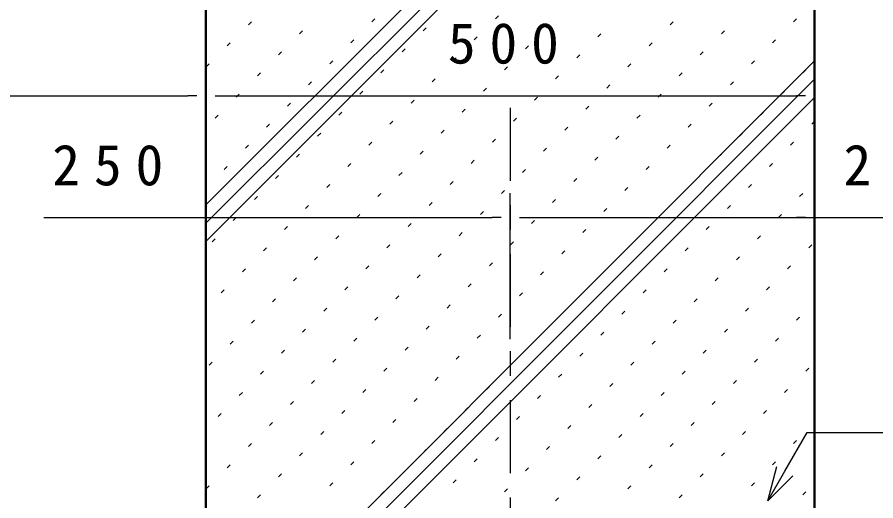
# Model space of a CAD drawing. Units: millimetres on the paper, enlarged 30 times, with parts at other scales. Extents: x -11550 to 0, y -62370 to 8010.
# Drawn here: x -4268 to -3210, y -16119 to -15523 of the extents above; entities that cross this region are included whole.
import ezdxf

# ---------------------------------------------------------------- set-up
doc = ezdxf.new("R2010")
doc.units = ezdxf.units.MM
doc.header["$LTSCALE"] = 30
doc.linetypes.add('USER2', pattern=[6, 3, -1, 1, -1])
doc.layers.add('layer1', color=4, linetype='Continuous', lineweight=25)
doc.styles.add('ＭＳ ゴシック', font='')
doc.styles.get('ＭＳ ゴシック').set_extended_font_data('MS Gothic')

msp = doc.modelspace()

# ---------------------------------------------------------------- linework, layer by layer
at = {"layer": 'layer1', "color": 5, "lineweight": 50}
for p, q in [((-4035, -16275), (-4035, -14655)), ((-3285, -16275), (-3285, -14655))]:
    msp.add_line(p, q, dxfattribs=at)
at = {"layer": 'layer1'}
for p, q in [((-4035, -15754.69), (-3580.31, -15300)), ((-4035, -15777.19), (-3557.81, -15300)), ((-4035, -15799.69), (-3535.31, -15300)), ((-3982.55, -16275), (-3285, -15577.45)), ((-4035, -15770.17), (-4035, -15590.17)), ((-4035, -15770.17), (-4035, -15590.17)), ((-3285, -15770.17), (-3285, -15590.17)), ((-3960.05, -16275), (-3285, -15599.95)), ((-5902.5, -15620.17), (-4057.5, -15620.17)), ((-4046.25, -15620.17), (-4057.5, -15620.17)), ((-4023.75, -15620.17), (-4012.5, -15620.17)), ((-4012.5, -15620.17), (-3307.5, -15620.17)), ((-3937.55, -16275), (-3285, -15622.45)), ((-3296.25, -15620.17), (-3307.5, -15620.17)), ((-4035, -15920.17), (-4035, -15740.17)), ((-3660, -15920.17), (-3660, -15740.17)), ((-3660, -15920.17), (-3660, -15740.17)), ((-3285, -15920.17), (-3285, -15740.17)), ((-4234.86, -15770.17), (-3682.5, -15770.17)), ((-4023.75, -15770.17), (-4012.5, -15770.17)), ((-3671.25, -15770.17), (-3682.5, -15770.17)), ((-3648.75, -15770.17), (-3637.5, -15770.17)), ((-3637.5, -15770.17), (-3101.99, -15770.17)), ((-3296.25, -15770.17), (-3307.5, -15770.17)), ((-3321.7, -16082.77), (-3294.18, -16035.11)), ((-3294.18, -16035.11), (-3165.65, -16035.11)), ((-3342.7, -16119.14), (-3331.44, -16077.14)), ((-3342.7, -16119.14), (-3321.7, -16082.77)), ((-3311.95, -16088.4), (-3342.7, -16119.14))]:
    msp.add_line(p, q, dxfattribs=at)
at = {"layer": 'layer1', "color": 2}
for p, q in [((-3678.37, -15525.35), (-3674.66, -15521.63)), ((-3982.78, -15532.77), (-3979.07, -15529.06)), ((-3830.58, -15529.06), (-3826.86, -15525.35)), ((-3615.26, -15536.48), (-3611.55, -15532.77)), ((-3463.06, -15532.77), (-3459.35, -15529.06)), ((-3310.85, -15529.06), (-3307.14, -15525.35)), ((-3919.67, -15543.91), (-3915.96, -15540.19)), ((-3767.47, -15540.19), (-3763.76, -15536.48)), ((-3399.95, -15543.91), (-3396.24, -15540.19)), ((-3856.56, -15555.04), (-3852.85, -15551.33)), ((-3704.36, -15551.33), (-3700.65, -15547.62)), ((-3552.15, -15547.62), (-3548.44, -15543.91)), ((-3336.84, -15555.04), (-3333.13, -15551.33)), ((-4008.77, -15558.76), (-4005.06, -15555.04)), ((-3793.45, -15566.18), (-3789.74, -15562.47)), ((-3641.25, -15562.47), (-3637.54, -15558.76)), ((-3489.04, -15558.76), (-3485.33, -15555.04)), ((-3945.66, -15569.89), (-3941.95, -15566.18)), ((-3730.34, -15577.32), (-3726.63, -15573.61)), ((-3578.14, -15573.61), (-3574.43, -15569.89)), ((-3425.93, -15569.89), (-3422.22, -15566.18)), ((-4034.75, -15584.74), (-4031.04, -15581.03)), ((-3882.55, -15581.03), (-3878.84, -15577.32)), ((-3667.24, -15588.45), (-3663.52, -15584.74)), ((-3515.03, -15584.74), (-3511.32, -15581.03)), ((-3362.83, -15581.03), (-3359.11, -15577.32)), ((-3971.64, -15595.88), (-3967.93, -15592.17)), ((-3819.44, -15592.17), (-3815.73, -15588.45)), ((-3604.13, -15599.59), (-3600.41, -15595.88)), ((-3451.92, -15595.88), (-3448.21, -15592.17)), ((-3299.72, -15592.17), (-3296, -15588.45)), ((-3908.54, -15607.02), (-3904.82, -15603.3)), ((-3756.33, -15603.3), (-3752.62, -15599.59)), ((-3541.02, -15610.73), (-3537.3, -15607.02)), ((-3388.81, -15607.02), (-3385.1, -15603.3)), ((-3845.43, -15618.15), (-3841.71, -15614.44)), ((-3693.22, -15614.44), (-3689.51, -15610.73)), ((-3325.7, -15618.15), (-3321.99, -15614.44)), ((-3997.63, -15621.87), (-3993.92, -15618.15)), ((-3782.32, -15629.29), (-3778.6, -15625.58)), ((-3630.11, -15625.58), (-3626.4, -15621.87)), ((-3477.91, -15621.87), (-3474.19, -15618.15)), ((-3934.52, -15633), (-3930.81, -15629.29)), ((-3719.21, -15640.43), (-3715.5, -15636.71)), ((-3567, -15636.71), (-3563.29, -15633)), ((-3414.8, -15633), (-3411.09, -15629.29)), ((-4023.62, -15647.85), (-4019.9, -15644.14)), ((-3871.41, -15644.14), (-3867.7, -15640.43)), ((-3656.1, -15651.56), (-3652.39, -15647.85)), ((-3503.89, -15647.85), (-3500.18, -15644.14)), ((-3351.69, -15644.14), (-3347.98, -15640.43)), ((-3960.51, -15658.99), (-3956.8, -15655.28)), ((-3808.3, -15655.28), (-3804.59, -15651.56)), ((-3592.99, -15662.7), (-3589.28, -15658.99)), ((-3440.78, -15658.99), (-3437.07, -15655.28)), ((-3288.58, -15655.28), (-3285, -15651.7)), ((-3897.4, -15670.13), (-3893.69, -15666.41)), ((-3745.19, -15666.41), (-3741.48, -15662.7)), ((-3529.88, -15673.84), (-3526.17, -15670.13)), ((-3377.67, -15670.13), (-3373.96, -15666.41)), ((-3834.29, -15681.26), (-3830.58, -15677.55)), ((-3682.08, -15677.55), (-3678.37, -15673.84)), ((-3314.57, -15681.26), (-3310.85, -15677.55)), ((-3986.49, -15684.97), (-3982.78, -15681.26)), ((-3771.18, -15692.4), (-3767.47, -15688.69)), ((-3618.97, -15688.69), (-3615.26, -15684.97)), ((-3466.77, -15684.97), (-3463.06, -15681.26)), ((-3923.38, -15696.11), (-3919.67, -15692.4)), ((-3708.07, -15703.54), (-3704.36, -15699.82)), ((-3555.87, -15699.82), (-3552.15, -15696.11)), ((-3403.66, -15696.11), (-3399.95, -15692.4)), ((-4012.48, -15710.96), (-4008.77, -15707.25)), ((-3860.28, -15707.25), (-3856.56, -15703.54)), ((-3644.96, -15714.67), (-3641.25, -15710.96)), ((-3492.76, -15710.96), (-3489.04, -15707.25)), ((-3340.55, -15707.25), (-3336.84, -15703.54)), ((-3949.37, -15722.1), (-3945.66, -15718.39)), ((-3797.17, -15718.39), (-3793.45, -15714.67)), ((-3581.85, -15725.81), (-3578.14, -15722.1)), ((-3429.65, -15722.1), (-3425.93, -15718.39)), ((-4035, -15733.48), (-4034.75, -15733.23)), ((-3886.26, -15733.23), (-3882.55, -15729.52)), ((-3734.06, -15729.52), (-3730.34, -15725.81)), ((-3518.74, -15736.95), (-3515.03, -15733.23)), ((-3366.54, -15733.23), (-3362.83, -15729.52)), ((-3975.36, -15748.08), (-3971.64, -15744.37)), ((-3823.15, -15744.37), (-3819.44, -15740.66)), ((-3670.95, -15740.66), (-3667.24, -15736.95)), ((-3455.63, -15748.08), (-3451.92, -15744.37)), ((-3303.43, -15744.37), (-3299.72, -15740.66)), ((-3760.04, -15755.51), (-3756.33, -15751.8)), ((-3607.84, -15751.8), (-3604.13, -15748.08)), ((-3912.25, -15759.22), (-3908.54, -15755.51)), ((-3696.93, -15766.65), (-3693.22, -15762.93)), ((-3544.73, -15762.93), (-3541.02, -15759.22)), ((-3392.52, -15759.22), (-3388.81, -15755.51)), ((-4001.34, -15774.07), (-3997.63, -15770.36)), ((-3849.14, -15770.36), (-3845.43, -15766.65)), ((-3633.82, -15777.78), (-3630.11, -15774.07)), ((-3481.62, -15774.07), (-3477.91, -15770.36)), ((-3329.41, -15770.36), (-3325.7, -15766.65)), ((-3938.23, -15785.21), (-3934.52, -15781.49)), ((-3786.03, -15781.49), (-3782.32, -15777.78)), ((-3570.71, -15788.92), (-3567, -15785.21)), ((-3418.51, -15785.21), (-3414.8, -15781.49)), ((-4027.33, -15800.06), (-4023.62, -15796.34)), ((-3875.12, -15796.34), (-3871.41, -15792.63)), ((-3722.92, -15792.63), (-3719.21, -15788.92)), ((-3507.61, -15800.06), (-3503.89, -15796.34)), ((-3355.4, -15796.34), (-3351.69, -15792.63)), ((-3964.22, -15811.19), (-3960.51, -15807.48)), ((-3812.02, -15807.48), (-3808.3, -15803.77)), ((-3659.81, -15803.77), (-3656.1, -15800.06)), ((-3444.5, -15811.19), (-3440.78, -15807.48)), ((-3292.29, -15807.48), (-3288.58, -15803.77)), ((-3901.11, -15822.33), (-3897.4, -15818.62)), ((-3748.91, -15818.62), (-3745.19, -15814.91)), ((-3596.7, -15814.91), (-3592.99, -15811.19)), ((-3381.39, -15822.33), (-3377.67, -15818.62)), ((-3685.8, -15829.75), (-3682.08, -15826.04)), ((-3533.59, -15826.04), (-3529.88, -15822.33)), ((-3990.21, -15837.18), (-3986.49, -15833.47)), ((-3838, -15833.47), (-3834.29, -15829.75)), ((-3622.69, -15840.89), (-3618.97, -15837.18)), ((-3470.48, -15837.18), (-3466.77, -15833.47)), ((-3318.28, -15833.47), (-3314.57, -15829.75)), ((-3927.1, -15848.32), (-3923.38, -15844.6)), ((-3774.89, -15844.6), (-3771.18, -15840.89)), ((-3559.58, -15852.03), (-3555.87, -15848.32)), ((-3407.37, -15848.32), (-3403.66, -15844.6)), ((-4016.19, -15863.17), (-4012.48, -15859.45)), ((-3863.99, -15859.45), (-3860.28, -15855.74)), ((-3711.78, -15855.74), (-3708.07, -15852.03)), ((-3496.47, -15863.17), (-3492.76, -15859.45)), ((-3344.26, -15859.45), (-3340.55, -15855.74)), ((-3953.08, -15874.3), (-3949.37, -15870.59)), ((-3800.88, -15870.59), (-3797.17, -15866.88)), ((-3648.67, -15866.88), (-3644.96, -15863.17)), ((-3433.36, -15874.3), (-3429.65, -15870.59)), ((-3889.97, -15885.44), (-3886.26, -15881.73)), ((-3737.77, -15881.73), (-3734.06, -15878.01)), ((-3585.56, -15878.01), (-3581.85, -15874.3)), ((-3370.25, -15885.44), (-3366.54, -15881.73)), ((-3674.66, -15892.86), (-3670.95, -15889.15)), ((-3522.45, -15889.15), (-3518.74, -15885.44)), ((-3979.07, -15900.29), (-3975.36, -15896.58)), ((-3826.86, -15896.58), (-3823.15, -15892.86)), ((-3611.55, -15904), (-3607.84, -15900.29)), ((-3459.35, -15900.29), (-3455.63, -15896.58)), ((-3307.14, -15896.58), (-3303.43, -15892.86)), ((-3915.96, -15911.43), (-3912.25, -15907.71)), ((-3763.76, -15907.71), (-3760.04, -15904)), ((-3548.44, -15915.14), (-3544.73, -15911.43)), ((-3396.24, -15911.43), (-3392.52, -15907.71)), ((-4005.06, -15926.27), (-4001.34, -15922.56)), ((-3852.85, -15922.56), (-3849.14, -15918.85)), ((-3700.65, -15918.85), (-3696.93, -15915.14)), ((-3485.33, -15926.27), (-3481.62, -15922.56)), ((-3333.13, -15922.56), (-3329.41, -15918.85)), ((-3941.95, -15937.41), (-3938.23, -15933.7)), ((-3789.74, -15933.7), (-3786.03, -15929.99)), ((-3637.54, -15929.99), (-3633.82, -15926.27)), ((-3422.22, -15937.41), (-3418.51, -15933.7)), ((-3878.84, -15948.55), (-3875.12, -15944.84)), ((-3726.63, -15944.84), (-3722.92, -15941.12)), ((-3574.43, -15941.12), (-3570.71, -15937.41)), ((-3359.11, -15948.55), (-3355.4, -15944.84)), ((-4031.04, -15952.26), (-4027.33, -15948.55)), ((-3815.73, -15959.69), (-3812.02, -15955.97)), ((-3663.52, -15955.97), (-3659.81, -15952.26)), ((-3511.32, -15952.26), (-3507.61, -15948.55)), ((-3296, -15959.69), (-3292.29, -15955.97)), ((-3967.93, -15963.4), (-3964.22, -15959.69)), ((-3600.41, -15967.11), (-3596.7, -15963.4)), ((-3448.21, -15963.4), (-3444.5, -15959.69)), ((-3904.82, -15974.54), (-3901.11, -15970.82)), ((-3752.62, -15970.82), (-3748.91, -15967.11)), ((-3537.3, -15978.25), (-3533.59, -15974.54)), ((-3385.1, -15974.54), (-3381.39, -15970.82)), ((-3993.92, -15989.38), (-3990.21, -15985.67)), ((-3841.71, -15985.67), (-3838, -15981.96)), ((-3689.51, -15981.96), (-3685.8, -15978.25)), ((-3474.19, -15989.38), (-3470.48, -15985.67)), ((-3321.99, -15985.67), (-3318.28, -15981.96)), ((-3930.81, -16000.52), (-3927.1, -15996.81)), ((-3778.6, -15996.81), (-3774.89, -15993.1)), ((-3626.4, -15993.1), (-3622.69, -15989.38)), ((-3411.09, -16000.52), (-3407.37, -15996.81)), ((-3867.7, -16011.66), (-3863.99, -16007.95)), ((-3715.5, -16007.95), (-3711.78, -16004.23)), ((-3563.29, -16004.23), (-3559.58, -16000.52)), ((-3347.98, -16011.66), (-3344.26, -16007.95)), ((-4019.9, -16015.37), (-4016.19, -16011.66)), ((-3804.59, -16022.8), (-3800.88, -16019.08)), ((-3652.39, -16019.08), (-3648.67, -16015.37)), ((-3500.18, -16015.37), (-3496.47, -16011.66)), ((-3956.8, -16026.51), (-3953.08, -16022.8)), ((-3741.48, -16033.93), (-3737.77, -16030.22)), ((-3589.28, -16030.22), (-3585.56, -16026.51)), ((-3437.07, -16026.51), (-3433.36, -16022.8)), ((-3893.69, -16037.64), (-3889.97, -16033.93)), ((-3526.17, -16041.36), (-3522.45, -16037.64)), ((-3373.96, -16037.64), (-3370.25, -16033.93)), ((-3982.78, -16052.49), (-3979.07, -16048.78)), ((-3830.58, -16048.78), (-3826.86, -16045.07)), ((-3678.37, -16045.07), (-3674.66, -16041.36)), ((-3463.06, -16052.49), (-3459.35, -16048.78)), ((-3310.85, -16048.78), (-3307.14, -16045.07)), ((-3919.67, -16063.63), (-3915.96, -16059.92)), ((-3767.47, -16059.92), (-3763.76, -16056.21)), ((-3615.26, -16056.21), (-3611.55, -16052.49)), ((-3399.95, -16063.63), (-3396.24, -16059.92)), ((-3856.56, -16074.77), (-3852.85, -16071.06)), ((-3704.36, -16071.06), (-3700.65, -16067.34)), ((-3552.15, -16067.34), (-3548.44, -16063.63)), ((-3336.84, -16074.77), (-3333.13, -16071.06)), ((-4008.77, -16078.48), (-4005.06, -16074.77)), ((-3793.45, -16085.9), (-3789.74, -16082.19)), ((-3641.25, -16082.19), (-3637.54, -16078.48)), ((-3489.04, -16078.48), (-3485.33, -16074.77)), ((-3945.66, -16089.62), (-3941.95, -16085.9)), ((-3730.34, -16097.04), (-3726.63, -16093.33)), ((-3578.14, -16093.33), (-3574.43, -16089.62)), ((-3425.93, -16089.62), (-3422.22, -16085.9)), ((-4034.75, -16104.47), (-4031.04, -16100.75)), ((-3882.55, -16100.75), (-3878.84, -16097.04)), ((-3515.03, -16104.47), (-3511.32, -16100.75)), ((-3362.83, -16100.75), (-3359.11, -16097.04)), ((-3971.64, -16115.6), (-3967.93, -16111.89)), ((-3819.44, -16111.89), (-3815.73, -16108.18)), ((-3667.24, -16108.18), (-3663.52, -16104.47)), ((-3451.92, -16115.6), (-3448.21, -16111.89)), ((-3299.72, -16111.89), (-3296, -16108.18)), ((-3604.13, -16119.32), (-3600.41, -16115.6))]:
    msp.add_line(p, q, dxfattribs=at)
at = {"layer": 'layer1', "linetype": 'USER2'}
msp.add_line((-3660, -15635.09), (-3660, -16605), dxfattribs=at)

# ---------------------------------------------------------------- texts
at = {"layer": 'layer1', "color": 3, "char_height": 50.26, "attachment_point": 5, "style": 'ＭＳ ゴシック'}
for s, insert in [('\\T1.5;500', (-3660, -15555.9)), ('\\T1.5;250', (-4147.5, -15705.9)), ('\\T1.5;250', (-3172.5, -15705.9))]:
    msp.add_mtext(s, dxfattribs=dict(at, insert=insert))

doc.saveas('drawing.dxf')
